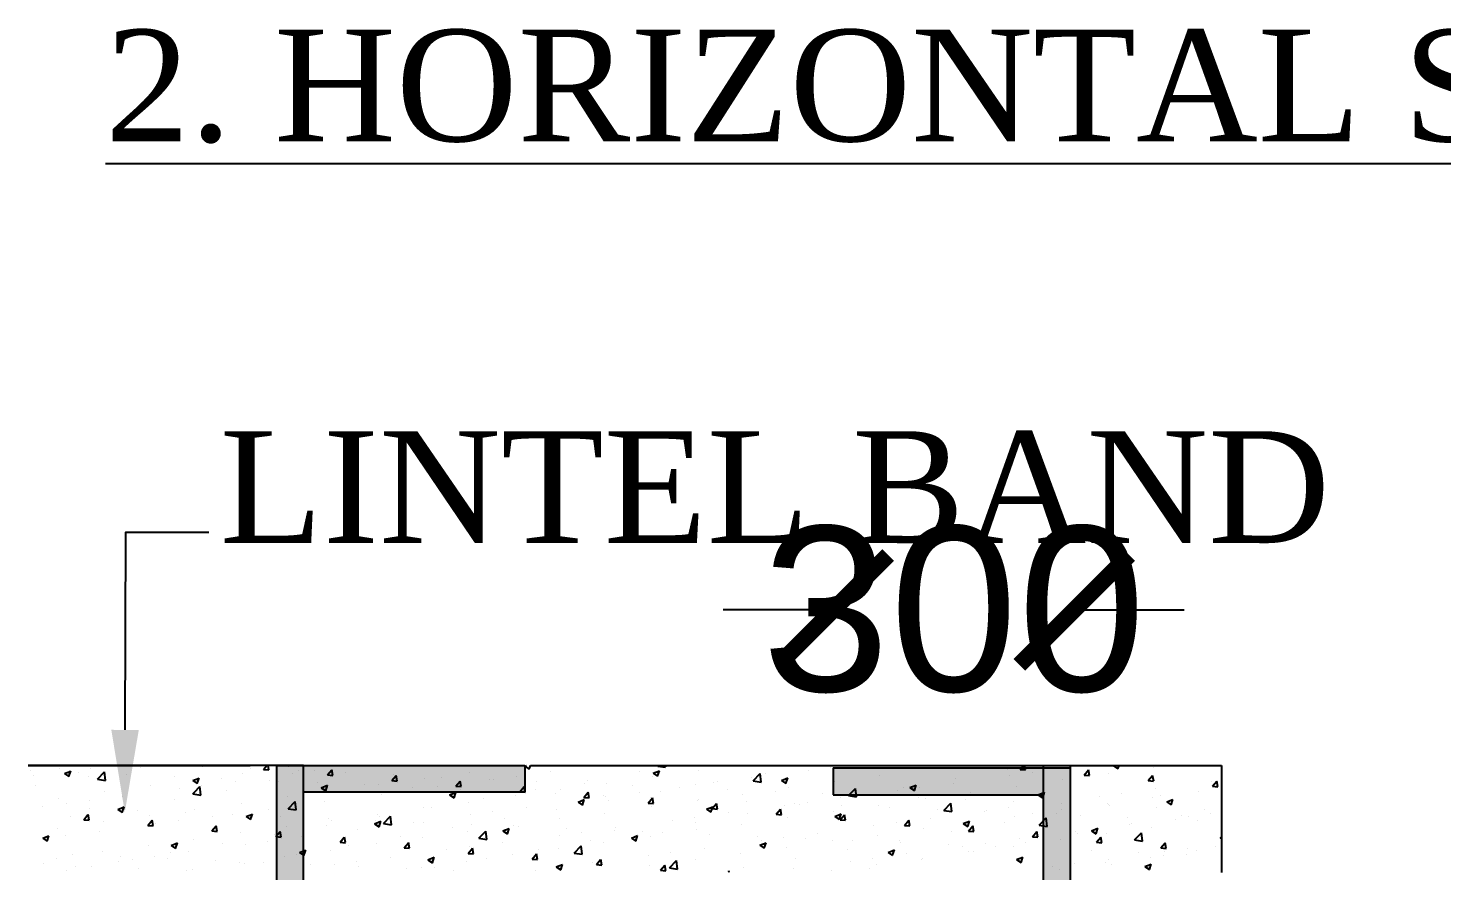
# Model space of a CAD drawing. Header units: metres. Extents: x 33037 to 86814, y -4407 to 25.
# Drawn here: x 86745.588 to 86749.509, y -4159.592 to -4157.255 of the extents above; entities that cross this region are included whole.
import ezdxf

# ---------------------------------------------------------------- set-up
doc = ezdxf.new("R2010")
doc.units = ezdxf.units.M
doc.header["$MEASUREMENT"] = 0
doc.styles.add('PRS', font='pala.ttf')
doc.styles.add('STYLE1', font='arial.ttf')

# ---------------------------------------------------------------- blocks, each defined once
blk = doc.blocks.new('_ArchTick')
at = {"color": 0, "linetype": 'ByBlock', "const_width": 0.15}
blk.add_lwpolyline([(-0.5, -0.5), (0.5, 0.5)], dxfattribs=at)

msp = doc.modelspace()

# ---------------------------------------------------------------- hatches: boundary and pattern name
at = {"linetype": 'Continuous'}
h = msp.add_hatch(color=256, dxfattribs=at)
h.paths.add_polyline_path([(86746.35192, -4159.37379), (86746.96593, -4159.37379), (86746.96593, -4159.29943), (86746.27755, -4159.29943), (86746.27755, -4163.26422), (86745.66239, -4163.26422), (86745.66239, -4163.33858), (86746.35192, -4163.33858)])
h.paths.add_polyline_path([(86748.47814, -4159.30644), (86747.82123, -4159.30644), (86747.82123, -4159.3808), (86748.40378, -4159.3808), (86748.40378, -4163.33858), (86748.97271, -4163.33858), (86748.97271, -4163.26422), (86748.47814, -4163.26422)])

# ---------------------------------------------------------------- linework, layer by layer
at = {"color": 70}
for p, q in [((86747.821, -4158.8684), (86747.5162, -4158.8684)), ((86748.49014, -4158.8684), (86748.79494, -4158.8684))]:
    msp.add_line(p, q, dxfattribs=at)
at = {"linetype": 'Continuous'}
for p, q in [((86746.20319, -4159.29943), (86745.58803, -4159.29943)), ((86745.58803, -4159.29943), (86746.20319, -4159.29943)), ((86745.59541, -4159.31475), (86745.59541, -4159.31475)), ((86746.35192, -4159.29943), (86745.60604, -4159.29943)), ((86745.67506, -4159.30937), (86745.67506, -4159.30937)), ((86745.68835, -4159.32178), (86745.7057, -4159.31512)), ((86745.68835, -4159.32178), (86745.70068, -4159.3301)), ((86745.70075, -4159.33005), (86745.70578, -4159.31507)), ((86745.72773, -4159.32034), (86745.72773, -4159.32034)), ((86745.76007, -4159.30723), (86745.76007, -4159.30723)), ((86745.77994, -4159.3376), (86745.79925, -4159.31748)), ((86745.80206, -4159.34099), (86745.79933, -4159.31745)), ((86745.89842, -4159.30628), (86745.89842, -4159.30628)), ((86746.07242, -4159.30382), (86746.07242, -4159.30382)), ((86746.18199, -4159.3214), (86746.18199, -4159.3214)), ((86746.20474, -4159.30941), (86746.20474, -4159.30941)), ((86746.2407, -4159.31057), (86746.25005, -4159.29943)), ((86746.2407, -4159.31057), (86746.25552, -4159.31186)), ((86746.25559, -4159.31181), (86746.2533, -4159.29943)), ((86746.27755, -4163.26422), (86746.27755, -4159.29943)), ((86746.27755, -4163.26422), (86746.27755, -4159.29943)), ((86746.27755, -4159.29943), (86746.96593, -4159.29943)), ((86746.27755, -4159.29943), (86746.96593, -4159.29943)), ((86746.30925, -4159.30395), (86746.30925, -4159.30395)), ((86746.3198, -4159.32272), (86746.3198, -4159.32272)), ((86746.33706, -4159.315), (86746.33706, -4159.315)), ((86746.35192, -4163.33858), (86746.35192, -4159.29943)), ((86746.38185, -4159.31455), (86746.38185, -4159.31455)), ((86746.41849, -4159.32612), (86746.43044, -4159.31188)), ((86746.42675, -4159.31859), (86746.42675, -4159.31859)), ((86746.43338, -4159.32737), (86746.43051, -4159.31183)), ((86746.46938, -4159.32059), (86746.46938, -4159.32059)), ((86746.47573, -4159.30219), (86746.47573, -4159.30219)), ((86746.81265, -4159.31869), (86746.81265, -4159.31869)), ((86746.94139, -4159.3001), (86746.94139, -4159.3001)), ((86746.96527, -4159.30139), (86746.97039, -4159.29943)), ((86746.96527, -4159.30139), (86746.9776, -4159.30971)), ((86746.96593, -4159.29943), (86746.96593, -4159.37379)), ((86746.97768, -4159.30966), (86746.98111, -4159.29943)), ((86746.98111, -4159.29943), (86748.47814, -4159.29943)), ((86747.03546, -4159.31767), (86747.03546, -4159.31767)), ((86747.28384, -4159.3176), (86747.28384, -4159.3176)), ((86747.32149, -4159.32124), (86747.33885, -4159.31458)), ((86747.32149, -4159.32124), (86747.33382, -4159.32956)), ((86747.3339, -4159.32951), (86747.33892, -4159.31453)), ((86747.3343, -4159.30128), (86747.33608, -4159.29943)), ((86747.3343, -4159.30128), (86747.35634, -4159.3047)), ((86747.35642, -4159.30468), (86747.35581, -4159.29943)), ((86747.44684, -4159.31326), (86747.44684, -4159.31326)), ((86747.59883, -4159.34231), (86747.61814, -4159.32219)), ((86747.62095, -4159.3457), (86747.61822, -4159.32216)), ((86747.63234, -4159.3224), (86747.63234, -4159.3224)), ((86747.75173, -4159.31255), (86747.75173, -4159.31255)), ((86747.81379, -4159.30438), (86747.81379, -4159.30438)), ((86747.82123, -4159.30644), (86747.82123, -4159.3808)), ((86747.82123, -4159.30644), (86748.47814, -4159.30644)), ((86748.07897, -4159.30942), (86748.07897, -4159.30942)), ((86748.30522, -4159.30989), (86748.30522, -4159.30989)), ((86748.33975, -4159.31077), (86748.34927, -4159.29943)), ((86748.33975, -4159.31077), (86748.35456, -4159.31207)), ((86748.35464, -4159.31202), (86748.35231, -4159.29943)), ((86748.37352, -4159.31987), (86748.37352, -4159.31987)), ((86748.40378, -4159.29943), (86748.40378, -4163.33858)), ((86748.40378, -4159.29943), (86748.89835, -4159.29943)), ((86748.46739, -4159.30751), (86748.46739, -4159.30751)), ((86748.47814, -4159.29943), (86748.47814, -4163.26422)), ((86748.47814, -4159.30644), (86748.47814, -4163.26422)), ((86748.51753, -4159.32633), (86748.52948, -4159.31209)), ((86748.53242, -4159.32758), (86748.52956, -4159.31204)), ((86748.58443, -4159.32257), (86748.58443, -4159.32257)), ((86748.59842, -4159.30085), (86748.60213, -4159.29943)), ((86748.59842, -4159.30085), (86748.61075, -4159.30917)), ((86748.61082, -4159.30912), (86748.61408, -4159.29943)), ((86748.70963, -4159.3067), (86748.70963, -4159.3067)), ((86748.89835, -4159.29943), (86748.89835, -4159.59687)), ((86745.60353, -4159.32784), (86745.60353, -4159.32784)), ((86745.60932, -4159.35591), (86745.60932, -4159.35591)), ((86745.75387, -4159.33109), (86745.75387, -4159.33109)), ((86745.77994, -4159.3376), (86745.80199, -4159.34102)), ((86745.86005, -4159.32593), (86745.86005, -4159.32593)), ((86745.92805, -4159.35585), (86745.92805, -4159.35585)), ((86745.99237, -4159.33152), (86745.99237, -4159.33152)), ((86746.04457, -4159.34164), (86746.06192, -4159.33497)), ((86746.04457, -4159.34164), (86746.0569, -4159.34995)), ((86746.04913, -4159.37379), (86746.06379, -4159.35851)), ((86746.05325, -4159.33998), (86746.05325, -4159.33998)), ((86746.05697, -4159.3499), (86746.062, -4159.33492)), ((86746.06564, -4159.37379), (86746.06386, -4159.35848)), ((86746.06938, -4159.35568), (86746.06938, -4159.35568)), ((86746.12469, -4159.33711), (86746.12469, -4159.33711)), ((86746.16326, -4159.34332), (86746.16326, -4159.34332)), ((86746.257, -4159.3427), (86746.257, -4159.3427)), ((86746.2822, -4159.3434), (86746.2822, -4159.3434)), ((86746.38932, -4159.34829), (86746.38932, -4159.34829)), ((86746.40079, -4159.36149), (86746.41814, -4159.35482)), ((86746.40079, -4159.36149), (86746.41312, -4159.3698)), ((86746.41319, -4159.36975), (86746.41822, -4159.35477)), ((86746.41849, -4159.32612), (86746.4333, -4159.32742)), ((86746.52164, -4159.35388), (86746.52164, -4159.35388)), ((86746.56018, -4159.35201), (86746.56018, -4159.35201)), ((86746.59627, -4159.34168), (86746.60822, -4159.32743)), ((86746.59627, -4159.34168), (86746.61109, -4159.34297)), ((86746.60169, -4159.32618), (86746.60169, -4159.32618)), ((86746.61116, -4159.34292), (86746.6083, -4159.32738)), ((86746.65396, -4159.35948), (86746.65396, -4159.35948)), ((86746.68745, -4159.33456), (86746.68745, -4159.33456)), ((86746.72299, -4159.35881), (86746.72299, -4159.35881)), ((86746.73401, -4159.33177), (86746.73401, -4159.33177)), ((86746.77406, -4159.35723), (86746.78601, -4159.34299)), ((86746.77406, -4159.35723), (86746.78888, -4159.35853)), ((86746.78895, -4159.35848), (86746.78608, -4159.34294)), ((86746.86633, -4159.33736), (86746.86633, -4159.33736)), ((86746.87953, -4159.3382), (86746.87953, -4159.3382)), ((86746.94159, -4159.33003), (86746.94159, -4159.33003)), ((86746.95185, -4159.37278), (86746.9638, -4159.35854)), ((86746.96674, -4159.37403), (86746.96387, -4159.35849)), ((86746.99865, -4159.34295), (86746.99865, -4159.34295)), ((86747.13097, -4159.34854), (86747.13097, -4159.34854)), ((86747.13928, -4159.34242), (86747.13928, -4159.34242)), ((86747.19084, -4159.3493), (86747.19084, -4159.3493)), ((86747.26329, -4159.35413), (86747.26329, -4159.35413)), ((86747.31958, -4159.33071), (86747.31958, -4159.33071)), ((86747.3956, -4159.35972), (86747.3956, -4159.35972)), ((86747.43927, -4159.35369), (86747.43927, -4159.35369)), ((86747.48778, -4159.34721), (86747.48778, -4159.34721)), ((86747.50132, -4159.34552), (86747.50132, -4159.34552)), ((86747.59519, -4159.33316), (86747.59519, -4159.33316)), ((86747.59883, -4159.34231), (86747.62088, -4159.34573)), ((86747.67771, -4159.34109), (86747.69507, -4159.33443)), ((86747.67771, -4159.34109), (86747.69004, -4159.34941)), ((86747.69012, -4159.34936), (86747.69514, -4159.33438)), ((86747.69777, -4159.36132), (86747.69777, -4159.36132)), ((86747.82503, -4159.34387), (86747.82503, -4159.34387)), ((86747.86337, -4159.38334), (86747.88268, -4159.36322)), ((86747.88549, -4159.38673), (86747.88275, -4159.36319)), ((86747.95023, -4159.328), (86747.95023, -4159.328)), ((86748.01611, -4159.35952), (86748.01611, -4159.35952)), ((86748.03393, -4159.36095), (86748.05129, -4159.35428)), ((86748.03393, -4159.36095), (86748.04626, -4159.36926)), ((86748.04634, -4159.36921), (86748.05136, -4159.35424)), ((86748.06105, -4159.36101), (86748.06105, -4159.36101)), ((86748.15492, -4159.34865), (86748.15492, -4159.34865)), ((86748.16066, -4159.3347), (86748.16066, -4159.3347)), ((86748.31147, -4159.32804), (86748.31147, -4159.32804)), ((86748.32843, -4159.35861), (86748.32843, -4159.35861)), ((86748.45717, -4159.34003), (86748.45717, -4159.34003)), ((86748.51753, -4159.32633), (86748.53235, -4159.32762)), ((86748.69532, -4159.34188), (86748.70727, -4159.32764)), ((86748.69532, -4159.34188), (86748.71014, -4159.34318)), ((86748.71021, -4159.34313), (86748.70734, -4159.32759)), ((86748.8712, -4159.34353), (86748.8712, -4159.34353)), ((86748.87311, -4159.35744), (86748.88506, -4159.3432)), ((86748.87311, -4159.35744), (86748.88792, -4159.35873)), ((86748.8732, -4159.35853), (86748.8732, -4159.35853)), ((86748.888, -4159.35868), (86748.88513, -4159.34315)), ((86745.67204, -4159.39189), (86745.67204, -4159.39189)), ((86745.75692, -4159.39682), (86745.75692, -4159.39682)), ((86745.80078, -4159.3733), (86745.80078, -4159.3733)), ((86745.85079, -4159.38446), (86745.85079, -4159.38446)), ((86745.99309, -4159.39302), (86745.99309, -4159.39302)), ((86746.00733, -4159.36385), (86746.00733, -4159.36385)), ((86746.04448, -4159.37863), (86746.04913, -4159.37379)), ((86746.04448, -4159.37863), (86746.06652, -4159.38205)), ((86746.0666, -4159.38202), (86746.06564, -4159.37379)), ((86746.13764, -4159.36821), (86746.13764, -4159.36821)), ((86746.30624, -4159.38646), (86746.30624, -4159.38646)), ((86746.30902, -4159.41966), (86746.32832, -4159.39954)), ((86746.33114, -4159.42305), (86746.3284, -4159.39951)), ((86746.35192, -4163.33858), (86746.35192, -4159.37379)), ((86746.96593, -4159.37379), (86746.35192, -4159.37379)), ((86746.41052, -4159.39995), (86746.41052, -4159.39995)), ((86746.43144, -4159.37059), (86746.43144, -4159.37059)), ((86746.56706, -4159.37934), (86746.56706, -4159.37934)), ((86746.62912, -4159.37117), (86746.62912, -4159.37117)), ((86746.75701, -4159.38134), (86746.77436, -4159.37468)), ((86746.75701, -4159.38134), (86746.76934, -4159.38965)), ((86746.76941, -4159.3896), (86746.77444, -4159.37463)), ((86746.78628, -4159.36507), (86746.78628, -4159.36507)), ((86746.80963, -4159.4012), (86746.80963, -4159.4012)), ((86746.85018, -4159.39204), (86746.85018, -4159.39204)), ((86746.91859, -4159.37066), (86746.91859, -4159.37066)), ((86746.93837, -4159.38262), (86746.93837, -4159.38262)), ((86746.95185, -4159.37278), (86746.96666, -4159.37408)), ((86746.99473, -4159.36723), (86746.99473, -4159.36723)), ((86747.05091, -4159.37625), (86747.05091, -4159.37625)), ((86747.06564, -4159.36516), (86747.06564, -4159.36516)), ((86747.11323, -4159.40119), (86747.13058, -4159.39453)), ((86747.11323, -4159.40119), (86747.12556, -4159.40951)), ((86747.12563, -4159.40946), (86747.13066, -4159.39448)), ((86747.1268, -4159.39483), (86747.1268, -4159.39483)), ((86747.12963, -4159.38834), (86747.14158, -4159.3741)), ((86747.12963, -4159.38834), (86747.14445, -4159.38963)), ((86747.14452, -4159.38959), (86747.14166, -4159.37405)), ((86747.18323, -4159.38184), (86747.18323, -4159.38184)), ((86747.18885, -4159.38666), (86747.18885, -4159.38666)), ((86747.19868, -4159.39684), (86747.19868, -4159.39684)), ((86747.28272, -4159.3743), (86747.28272, -4159.3743)), ((86747.30742, -4159.40389), (86747.31937, -4159.38965)), ((86747.31555, -4159.38743), (86747.31555, -4159.38743)), ((86747.32231, -4159.40514), (86747.31944, -4159.3896)), ((86747.34323, -4159.37203), (86747.34323, -4159.37203)), ((86747.44383, -4159.39577), (86747.44383, -4159.39577)), ((86747.44787, -4159.39302), (86747.44787, -4159.39302)), ((86747.52792, -4159.36531), (86747.52792, -4159.36531)), ((86747.56903, -4159.37991), (86747.56903, -4159.37991)), ((86747.58018, -4159.39861), (86747.58018, -4159.39861)), ((86747.66024, -4159.37091), (86747.66024, -4159.37091)), ((86747.74858, -4159.40215), (86747.74858, -4159.40215)), ((86747.79256, -4159.3765), (86747.79256, -4159.3765)), ((86747.82123, -4159.3808), (86748.39015, -4159.3808)), ((86747.82123, -4159.3808), (86748.40378, -4159.3808)), ((86747.84246, -4159.38979), (86747.84246, -4159.38979)), ((86747.86337, -4159.38334), (86747.88541, -4159.38676)), ((86747.87156, -4159.38433), (86747.87156, -4159.38433)), ((86747.92488, -4159.38209), (86747.92488, -4159.38209)), ((86747.999, -4159.36918), (86747.999, -4159.36918)), ((86748.05719, -4159.38768), (86748.05719, -4159.38768)), ((86748.07596, -4159.39193), (86748.07596, -4159.39193)), ((86748.18951, -4159.39327), (86748.18951, -4159.39327)), ((86748.20322, -4159.37448), (86748.20322, -4159.37448)), ((86748.32183, -4159.39886), (86748.32183, -4159.39886)), ((86748.39015, -4159.3808), (86748.40751, -4159.37413)), ((86748.39015, -4159.3808), (86748.40248, -4159.38911)), ((86748.40256, -4159.38907), (86748.40758, -4159.37409)), ((86748.40378, -4159.3808), (86748.40378, -4163.33858)), ((86748.55873, -4159.38467), (86748.55873, -4159.38467)), ((86748.62078, -4159.3765), (86748.62078, -4159.3765)), ((86748.70662, -4159.38922), (86748.70662, -4159.38922)), ((86748.71466, -4159.36414), (86748.71466, -4159.36414)), ((86748.72865, -4159.38335), (86748.72865, -4159.38335)), ((86748.74637, -4159.40065), (86748.76373, -4159.39399)), ((86748.74637, -4159.40065), (86748.7587, -4159.40896)), ((86748.75878, -4159.40892), (86748.7638, -4159.39394)), ((86748.83536, -4159.37063), (86748.83536, -4159.37063)), ((86745.62615, -4159.41304), (86745.62615, -4159.41304)), ((86745.69486, -4159.40499), (86745.69486, -4159.40499)), ((86745.74173, -4159.45035), (86745.75368, -4159.43611)), ((86745.75662, -4159.45159), (86745.75376, -4159.43606)), ((86745.75847, -4159.41863), (86745.75847, -4159.41863)), ((86745.8363, -4159.42158), (86745.85366, -4159.41492)), ((86745.8363, -4159.42158), (86745.84863, -4159.4299)), ((86745.84853, -4159.41784), (86745.84853, -4159.41784)), ((86745.84871, -4159.42985), (86745.85373, -4159.41487)), ((86745.89079, -4159.42422), (86745.89079, -4159.42422)), ((86745.92504, -4159.43837), (86745.92504, -4159.43837)), ((86746.02311, -4159.42981), (86746.02311, -4159.42981)), ((86746.05024, -4159.4225), (86746.05024, -4159.4225)), ((86746.09805, -4159.44109), (86746.09805, -4159.44109)), ((86746.15543, -4159.4354), (86746.15543, -4159.4354)), ((86746.17898, -4159.40391), (86746.17898, -4159.40391)), ((86746.19252, -4159.44143), (86746.20988, -4159.43477)), ((86746.19252, -4159.44143), (86746.20485, -4159.44975)), ((86746.20493, -4159.4497), (86746.20995, -4159.43472)), ((86746.2546, -4159.42048), (86746.2546, -4159.42048)), ((86746.28774, -4159.44099), (86746.28774, -4159.44099)), ((86746.30902, -4159.41966), (86746.33106, -4159.42308)), ((86746.31665, -4159.41231), (86746.31665, -4159.41231)), ((86746.55717, -4159.43452), (86746.55717, -4159.43452)), ((86746.56107, -4159.44167), (86746.56107, -4159.44167)), ((86746.57355, -4159.46068), (86746.59286, -4159.44056)), ((86746.59567, -4159.46407), (86746.59293, -4159.44053)), ((86746.68443, -4159.41707), (86746.68443, -4159.41707)), ((86746.70562, -4159.41685), (86746.70562, -4159.41685)), ((86746.81433, -4159.43597), (86746.81433, -4159.43597)), ((86746.87638, -4159.4278), (86746.87638, -4159.4278)), ((86746.97025, -4159.41544), (86746.97025, -4159.41544)), ((86747.05412, -4159.42165), (86747.05412, -4159.42165)), ((86747.18782, -4159.43181), (86747.18782, -4159.43181)), ((86747.30742, -4159.40389), (86747.32223, -4159.40519)), ((86747.31656, -4159.41323), (86747.31656, -4159.41323)), ((86747.46945, -4159.42104), (86747.4868, -4159.41438)), ((86747.46945, -4159.42104), (86747.48178, -4159.42936)), ((86747.48185, -4159.42931), (86747.48688, -4159.41433)), ((86747.48521, -4159.41945), (86747.49716, -4159.40521)), ((86747.48521, -4159.41945), (86747.50002, -4159.42074)), ((86747.5001, -4159.42069), (86747.49723, -4159.40516)), ((86747.52999, -4159.43093), (86747.52999, -4159.43093)), ((86747.58245, -4159.43396), (86747.58245, -4159.43396)), ((86747.66299, -4159.435), (86747.67494, -4159.42076)), ((86747.66299, -4159.435), (86747.67781, -4159.4363)), ((86747.67788, -4159.43625), (86747.67502, -4159.42071)), ((86747.68653, -4159.41032), (86747.68653, -4159.41032)), ((86747.7125, -4159.4042), (86747.7125, -4159.4042)), ((86747.727, -4159.40914), (86747.727, -4159.40914)), ((86747.82202, -4159.42638), (86747.82202, -4159.42638)), ((86747.82567, -4159.44089), (86747.84302, -4159.43423)), ((86747.82567, -4159.44089), (86747.838, -4159.44921)), ((86747.83807, -4159.44916), (86747.8431, -4159.43418)), ((86747.84078, -4159.45056), (86747.85273, -4159.43631)), ((86747.84482, -4159.40979), (86747.84482, -4159.40979)), ((86747.85567, -4159.4518), (86747.8528, -4159.43627)), ((86747.94722, -4159.41051), (86747.94722, -4159.41051)), ((86747.97714, -4159.41538), (86747.97714, -4159.41538)), ((86748.10946, -4159.42097), (86748.10946, -4159.42097)), ((86748.12791, -4159.42437), (86748.14721, -4159.40424)), ((86748.12791, -4159.42437), (86748.14995, -4159.42778)), ((86748.15003, -4159.42776), (86748.14729, -4159.40422)), ((86748.24177, -4159.42656), (86748.24177, -4159.42656)), ((86748.24626, -4159.4258), (86748.24626, -4159.4258)), ((86748.30831, -4159.41763), (86748.30831, -4159.41763)), ((86748.32541, -4159.44112), (86748.32541, -4159.44112)), ((86748.37409, -4159.43215), (86748.37409, -4159.43215)), ((86748.40219, -4159.40528), (86748.40219, -4159.40528)), ((86748.43954, -4159.43297), (86748.43954, -4159.43297)), ((86748.45415, -4159.40445), (86748.45415, -4159.40445)), ((86748.45415, -4159.42254), (86748.45415, -4159.42254)), ((86748.50641, -4159.43774), (86748.50641, -4159.43774)), ((86748.58142, -4159.40509), (86748.58142, -4159.40509)), ((86748.58409, -4159.40816), (86748.58409, -4159.40816)), ((86748.58647, -4159.41004), (86748.58647, -4159.41004)), ((86748.71878, -4159.41563), (86748.71878, -4159.41563)), ((86748.78804, -4159.43777), (86748.78804, -4159.43777)), ((86748.80599, -4159.44129), (86748.80599, -4159.44129)), ((86748.8511, -4159.42122), (86748.8511, -4159.42122)), ((86748.86804, -4159.43312), (86748.86804, -4159.43312)), ((86745.66903, -4159.4744), (86745.66903, -4159.4744)), ((86745.70398, -4159.44265), (86745.70398, -4159.44265)), ((86745.74173, -4159.45035), (86745.75655, -4159.45164)), ((86745.79777, -4159.45582), (86745.79777, -4159.45582)), ((86745.91952, -4159.4659), (86745.93147, -4159.45166)), ((86745.91952, -4159.4659), (86745.93433, -4159.4672)), ((86745.93441, -4159.46715), (86745.93154, -4159.45161)), ((86745.94213, -4159.46162), (86745.94213, -4159.46162)), ((86746.00418, -4159.45345), (86746.00418, -4159.45345)), ((86746.09731, -4159.48146), (86746.10925, -4159.46722)), ((86746.11219, -4159.4827), (86746.10933, -4159.46717)), ((86746.30323, -4159.46898), (86746.30323, -4159.46898)), ((86746.41652, -4159.46648), (86746.41652, -4159.46648)), ((86746.42006, -4159.44658), (86746.42006, -4159.44658)), ((86746.42843, -4159.45311), (86746.42843, -4159.45311)), ((86746.50186, -4159.4771), (86746.50186, -4159.4771)), ((86746.54874, -4159.46128), (86746.5661, -4159.45462)), ((86746.54874, -4159.46128), (86746.56107, -4159.4696)), ((86746.55238, -4159.45217), (86746.55238, -4159.45217)), ((86746.56115, -4159.46955), (86746.56617, -4159.45457)), ((86746.56391, -4159.46893), (86746.56391, -4159.46893)), ((86746.57355, -4159.46068), (86746.5956, -4159.4641)), ((86746.65779, -4159.45657), (86746.65779, -4159.45657)), ((86746.6847, -4159.45777), (86746.6847, -4159.45777)), ((86746.76502, -4159.47128), (86746.76502, -4159.47128)), ((86746.81702, -4159.46336), (86746.81702, -4159.46336)), ((86746.90496, -4159.48113), (86746.92232, -4159.47447)), ((86746.90496, -4159.48113), (86746.91729, -4159.48945)), ((86746.90957, -4159.44647), (86746.90957, -4159.44647)), ((86746.91737, -4159.4894), (86746.92239, -4159.47442)), ((86746.93536, -4159.46513), (86746.93536, -4159.46513)), ((86746.94933, -4159.46895), (86746.94933, -4159.46895)), ((86747.06262, -4159.44768), (86747.06262, -4159.44768)), ((86747.08165, -4159.47454), (86747.08165, -4159.47454)), ((86747.21397, -4159.48013), (86747.21397, -4159.48013)), ((86747.21752, -4159.47206), (86747.21752, -4159.47206)), ((86747.37406, -4159.45145), (86747.37406, -4159.45145)), ((86747.43611, -4159.44328), (86747.43611, -4159.44328)), ((86747.43789, -4159.45877), (86747.43789, -4159.45877)), ((86747.44081, -4159.47829), (86747.44081, -4159.47829)), ((86747.56601, -4159.46242), (86747.56601, -4159.46242)), ((86747.69475, -4159.44384), (86747.69475, -4159.44384)), ((86747.84078, -4159.45056), (86747.85559, -4159.45185)), ((86747.93379, -4159.46694), (86747.93379, -4159.46694)), ((86747.99584, -4159.45877), (86747.99584, -4159.45877)), ((86748.01857, -4159.46611), (86748.03052, -4159.45187)), ((86748.01857, -4159.46611), (86748.03338, -4159.46741)), ((86748.03346, -4159.46736), (86748.03059, -4159.45182)), ((86748.07295, -4159.47444), (86748.07295, -4159.47444)), ((86748.08972, -4159.44641), (86748.08972, -4159.44641)), ((86748.18189, -4159.46074), (86748.19924, -4159.45408)), ((86748.18189, -4159.46074), (86748.19422, -4159.46906)), ((86748.19429, -4159.46901), (86748.19932, -4159.45403)), ((86748.19635, -4159.48166), (86748.2083, -4159.46742)), ((86748.20021, -4159.45699), (86748.20021, -4159.45699)), ((86748.21124, -4159.48291), (86748.20838, -4159.46737)), ((86748.29498, -4159.45779), (86748.29498, -4159.45779)), ((86748.39244, -4159.46539), (86748.41175, -4159.44527)), ((86748.39244, -4159.46539), (86748.41449, -4159.46881)), ((86748.41456, -4159.46878), (86748.41182, -4159.44524)), ((86748.53811, -4159.48059), (86748.55546, -4159.47393)), ((86748.53811, -4159.48059), (86748.55044, -4159.48891)), ((86748.55051, -4159.48886), (86748.55554, -4159.47388)), ((86748.55557, -4159.47426), (86748.55557, -4159.47426)), ((86748.63873, -4159.44334), (86748.63873, -4159.44334)), ((86748.64348, -4159.46258), (86748.64348, -4159.46258)), ((86748.64945, -4159.4619), (86748.64945, -4159.4619)), ((86748.7036, -4159.47173), (86748.7036, -4159.47173)), ((86748.77105, -4159.44893), (86748.77105, -4159.44893)), ((86748.83234, -4159.45315), (86748.83234, -4159.45315)), ((86745.62804, -4159.50153), (86745.64539, -4159.49486)), ((86745.62804, -4159.50153), (86745.64037, -4159.50984)), ((86745.62966, -4159.50275), (86745.62966, -4159.50275)), ((86745.64044, -4159.50979), (86745.64547, -4159.49481)), ((86745.69171, -4159.49458), (86745.69171, -4159.49458)), ((86745.78558, -4159.48222), (86745.78558, -4159.48222)), ((86745.98426, -4159.52138), (86746.00161, -4159.51472)), ((86745.99666, -4159.52964), (86746.00169, -4159.51467)), ((86746.04722, -4159.50501), (86746.04722, -4159.50501)), ((86746.09731, -4159.48146), (86746.11212, -4159.48275)), ((86746.12741, -4159.51611), (86746.12741, -4159.51611)), ((86746.17596, -4159.48643), (86746.17596, -4159.48643)), ((86746.18939, -4159.51824), (86746.18939, -4159.51824)), ((86746.25144, -4159.51007), (86746.25144, -4159.51007)), ((86746.27196, -4159.49129), (86746.27196, -4159.49129)), ((86746.27509, -4159.49701), (86746.28704, -4159.48277)), ((86746.27509, -4159.49701), (86746.28991, -4159.49831)), ((86746.28998, -4159.49826), (86746.28712, -4159.48272)), ((86746.34532, -4159.49771), (86746.34532, -4159.49771)), ((86746.45288, -4159.51257), (86746.46483, -4159.49832)), ((86746.45288, -4159.51257), (86746.46769, -4159.51386)), ((86746.46777, -4159.51381), (86746.4649, -4159.49828)), ((86746.55415, -4159.51704), (86746.55415, -4159.51704)), ((86746.62046, -4159.49609), (86746.62046, -4159.49609)), ((86746.63067, -4159.52812), (86746.64261, -4159.51388)), ((86746.64555, -4159.52937), (86746.64269, -4159.51383)), ((86746.68142, -4159.49958), (86746.68142, -4159.49958)), ((86746.80662, -4159.48372), (86746.80662, -4159.48372)), ((86746.83809, -4159.50171), (86746.85739, -4159.48159)), ((86746.83809, -4159.50171), (86746.86013, -4159.50513)), ((86746.86021, -4159.5051), (86746.85747, -4159.48156)), ((86746.90505, -4159.5132), (86746.90505, -4159.5132)), ((86747.06159, -4159.49259), (86747.06159, -4159.49259)), ((86747.12364, -4159.48442), (86747.12364, -4159.48442)), ((86747.14879, -4159.5084), (86747.14879, -4159.5084)), ((86747.18481, -4159.51432), (86747.18481, -4159.51432)), ((86747.26118, -4159.50099), (86747.27854, -4159.49432)), ((86747.26118, -4159.50099), (86747.27351, -4159.5093)), ((86747.27359, -4159.50925), (86747.27861, -4159.49427)), ((86747.29334, -4159.48358), (86747.29334, -4159.48358)), ((86747.31355, -4159.49574), (86747.31355, -4159.49574)), ((86747.34629, -4159.48572), (86747.34629, -4159.48572)), ((86747.47861, -4159.49131), (86747.47861, -4159.49131)), ((86747.61093, -4159.4969), (86747.61093, -4159.4969)), ((86747.6174, -4159.52084), (86747.63476, -4159.51417)), ((86747.62132, -4159.50808), (86747.62132, -4159.50808)), ((86747.62981, -4159.5291), (86747.63483, -4159.51413)), ((86747.68337, -4159.49991), (86747.68337, -4159.49991)), ((86747.74324, -4159.50249), (86747.74324, -4159.50249)), ((86747.77725, -4159.48755), (86747.77725, -4159.48755)), ((86747.81901, -4159.5089), (86747.81901, -4159.5089)), ((86747.87556, -4159.50808), (86747.87556, -4159.50808)), ((86747.94421, -4159.49303), (86747.94421, -4159.49303)), ((86748.00588, -4159.50741), (86748.00588, -4159.50741)), ((86748.00788, -4159.51367), (86748.00788, -4159.51367)), ((86748.1402, -4159.51926), (86748.1402, -4159.51926)), ((86748.15043, -4159.4826), (86748.15043, -4159.4826)), ((86748.19635, -4159.48166), (86748.21117, -4159.48296)), ((86748.2431, -4159.5154), (86748.2431, -4159.5154)), ((86748.33698, -4159.50304), (86748.33698, -4159.50304)), ((86748.35438, -4159.51221), (86748.35438, -4159.51221)), ((86748.37414, -4159.49722), (86748.38609, -4159.48298)), ((86748.37414, -4159.49722), (86748.38895, -4159.49851)), ((86748.38903, -4159.49847), (86748.38616, -4159.48293)), ((86748.45114, -4159.50505), (86748.45114, -4159.50505)), ((86748.49352, -4159.48243), (86748.49352, -4159.48243)), ((86748.49893, -4159.4874), (86748.49893, -4159.4874)), ((86748.55193, -4159.51277), (86748.56387, -4159.49853)), ((86748.55193, -4159.51277), (86748.56674, -4159.51407)), ((86748.56681, -4159.51402), (86748.56395, -4159.49848)), ((86748.5784, -4159.4876), (86748.5784, -4159.4876)), ((86748.65698, -4159.50642), (86748.67628, -4159.4863)), ((86748.65698, -4159.50642), (86748.67902, -4159.50984)), ((86748.6791, -4159.50981), (86748.67636, -4159.48627)), ((86748.72971, -4159.52833), (86748.74166, -4159.51409)), ((86748.7446, -4159.52958), (86748.74174, -4159.51404)), ((86748.89433, -4159.50045), (86748.89835, -4159.4989)), ((86748.89433, -4159.50045), (86748.89835, -4159.50315)), ((86748.89671, -4159.51853), (86748.89671, -4159.51853)), ((86745.66602, -4159.55692), (86745.66602, -4159.55692)), ((86745.7102, -4159.54529), (86745.7102, -4159.54529)), ((86745.79476, -4159.53833), (86745.79476, -4159.53833)), ((86745.84252, -4159.55088), (86745.84252, -4159.55088)), ((86745.87692, -4159.55938), (86745.87692, -4159.55938)), ((86745.92202, -4159.52088), (86745.92202, -4159.52088)), ((86745.93897, -4159.55121), (86745.93897, -4159.55121)), ((86745.97484, -4159.55647), (86745.97484, -4159.55647)), ((86745.98285, -4159.54092), (86745.98285, -4159.54092)), ((86745.98426, -4159.52138), (86745.99659, -4159.52969)), ((86746.03285, -4159.53885), (86746.03285, -4159.53885)), ((86746.30021, -4159.55149), (86746.30021, -4159.55149)), ((86746.33135, -4159.54572), (86746.33135, -4159.54572)), ((86746.34048, -4159.54123), (86746.35783, -4159.53457)), ((86746.34048, -4159.54123), (86746.35281, -4159.54954)), ((86746.35288, -4159.5495), (86746.35791, -4159.53452)), ((86746.42541, -4159.53562), (86746.42541, -4159.53562)), ((86746.47591, -4159.5209), (86746.47591, -4159.5209)), ((86746.59258, -4159.55434), (86746.59258, -4159.55434)), ((86746.63067, -4159.52812), (86746.64548, -4159.52942)), ((86746.6967, -4159.56108), (86746.71405, -4159.55442)), ((86746.7091, -4159.56935), (86746.71413, -4159.55437)), ((86746.74912, -4159.53373), (86746.74912, -4159.53373)), ((86746.80845, -4159.54367), (86746.8204, -4159.52943)), ((86746.80845, -4159.54367), (86746.82327, -4159.54497)), ((86746.81117, -4159.52556), (86746.81117, -4159.52556)), ((86746.82334, -4159.54492), (86746.82048, -4159.52938)), ((86746.85968, -4159.55802), (86746.85968, -4159.55802)), ((86746.93234, -4159.54765), (86746.93234, -4159.54765)), ((86746.98624, -4159.55923), (86746.99819, -4159.54499)), ((86746.98624, -4159.55923), (86747.00105, -4159.56053)), ((86747.00113, -4159.56048), (86746.99826, -4159.54494)), ((86747.00423, -4159.53321), (86747.00423, -4159.53321)), ((86747.05961, -4159.53019), (86747.05961, -4159.53019)), ((86747.10262, -4159.54274), (86747.12193, -4159.52262)), ((86747.10262, -4159.54274), (86747.12467, -4159.54616)), ((86747.12474, -4159.54613), (86747.12201, -4159.52259)), ((86747.30885, -4159.54922), (86747.30885, -4159.54922)), ((86747.3709, -4159.54105), (86747.3709, -4159.54105)), ((86747.46478, -4159.52869), (86747.46478, -4159.52869)), ((86747.563, -4159.54493), (86747.563, -4159.54493)), ((86747.6174, -4159.52084), (86747.62973, -4159.52915)), ((86747.69174, -4159.52635), (86747.69174, -4159.52635)), ((86747.71677, -4159.55704), (86747.71677, -4159.55704)), ((86747.86132, -4159.53223), (86747.86132, -4159.53223)), ((86747.93064, -4159.55653), (86747.93064, -4159.55653)), ((86747.97362, -4159.54069), (86747.99098, -4159.53403)), ((86747.97362, -4159.54069), (86747.98595, -4159.549)), ((86747.98603, -4159.54896), (86747.99105, -4159.53398)), ((86748.02451, -4159.54418), (86748.02451, -4159.54418)), ((86748.06993, -4159.55696), (86748.06993, -4159.55696)), ((86748.18105, -4159.52357), (86748.18105, -4159.52357)), ((86748.1972, -4159.53951), (86748.1972, -4159.53951)), ((86748.20982, -4159.53702), (86748.20982, -4159.53702)), ((86748.27252, -4159.52485), (86748.27252, -4159.52485)), ((86748.3224, -4159.52364), (86748.3224, -4159.52364)), ((86748.32984, -4159.56054), (86748.3472, -4159.55388)), ((86748.34225, -4159.56881), (86748.34727, -4159.55383)), ((86748.40483, -4159.53044), (86748.40483, -4159.53044)), ((86748.53715, -4159.53603), (86748.53715, -4159.53603)), ((86748.58424, -4159.55966), (86748.58424, -4159.55966)), ((86748.66947, -4159.54162), (86748.66947, -4159.54162)), ((86748.70059, -4159.55425), (86748.70059, -4159.55425)), ((86748.72971, -4159.52833), (86748.74453, -4159.52962)), ((86748.73815, -4159.54933), (86748.73815, -4159.54933)), ((86748.74078, -4159.53905), (86748.74078, -4159.53905)), ((86748.80179, -4159.54722), (86748.80179, -4159.54722)), ((86748.80284, -4159.53088), (86748.80284, -4159.53088)), ((86748.82933, -4159.53566), (86748.82933, -4159.53566)), ((86748.8827, -4159.52451), (86748.8827, -4159.52451)), ((86745.63015, -4159.57299), (86745.63015, -4159.57299)), ((86745.69375, -4159.59054), (86745.69375, -4159.59054)), ((86745.72038, -4159.57999), (86745.72038, -4159.57999)), ((86745.76247, -4159.57859), (86745.76247, -4159.57859)), ((86745.8383, -4159.56573), (86745.8383, -4159.56573)), ((86745.89478, -4159.58418), (86745.89478, -4159.58418)), ((86746.0271, -4159.58977), (86746.0271, -4159.58977)), ((86746.04421, -4159.58753), (86746.04421, -4159.58753)), ((86746.10716, -4159.56206), (86746.10716, -4159.56206)), ((86746.17295, -4159.56894), (86746.17295, -4159.56894)), ((86746.1868, -4159.57053), (86746.1868, -4159.57053)), ((86746.23948, -4159.56765), (86746.23948, -4159.56765)), ((86746.37179, -4159.57324), (86746.37179, -4159.57324)), ((86746.43665, -4159.57487), (86746.43665, -4159.57487)), ((86746.4987, -4159.5667), (86746.4987, -4159.5667)), ((86746.50411, -4159.57883), (86746.50411, -4159.57883)), ((86746.63643, -4159.58442), (86746.63643, -4159.58442)), ((86746.6784, -4159.5821), (86746.6784, -4159.5821)), ((86746.6967, -4159.56108), (86746.70903, -4159.5694)), ((86746.71513, -4159.58283), (86746.71513, -4159.58283)), ((86746.76875, -4159.59002), (86746.76875, -4159.59002)), ((86746.8036, -4159.56623), (86746.8036, -4159.56623)), ((86746.99638, -4159.59035), (86746.99638, -4159.59035)), ((86747.05292, -4159.58093), (86747.07027, -4159.57427)), ((86747.05292, -4159.58093), (86747.06525, -4159.58925)), ((86747.05843, -4159.58218), (86747.05843, -4159.58218)), ((86747.06532, -4159.5892), (86747.07035, -4159.57422)), ((86747.15231, -4159.56983), (86747.15231, -4159.56983)), ((86747.16402, -4159.57478), (86747.17597, -4159.56054)), ((86747.16402, -4159.57478), (86747.17884, -4159.57608)), ((86747.17891, -4159.57603), (86747.17605, -4159.56049)), ((86747.31054, -4159.57825), (86747.31054, -4159.57825)), ((86747.34181, -4159.59034), (86747.35376, -4159.5761)), ((86747.34181, -4159.59034), (86747.35663, -4159.59163)), ((86747.3567, -4159.59158), (86747.35383, -4159.57605)), ((86747.36716, -4159.58377), (86747.38647, -4159.56364)), ((86747.36716, -4159.58377), (86747.3892, -4159.58718)), ((86747.38928, -4159.58716), (86747.38654, -4159.56362)), ((86747.4378, -4159.5608), (86747.4378, -4159.5608)), ((86747.53259, -4159.59687), (86747.53162, -4159.5916)), ((86747.57221, -4159.58185), (86747.57221, -4159.58185)), ((86747.71204, -4159.58531), (86747.71204, -4159.58531)), ((86747.81599, -4159.59141), (86747.81599, -4159.59141)), ((86747.86858, -4159.5647), (86747.86858, -4159.5647)), ((86747.92072, -4159.58665), (86747.92072, -4159.58665)), ((86747.94119, -4159.57554), (86747.94119, -4159.57554)), ((86748.06527, -4159.56184), (86748.06527, -4159.56184)), ((86748.32984, -4159.56054), (86748.34217, -4159.56886)), ((86748.42832, -4159.58019), (86748.42832, -4159.58019)), ((86748.44812, -4159.58757), (86748.44812, -4159.58757)), ((86748.49037, -4159.57202), (86748.49037, -4159.57202)), ((86748.57539, -4159.57011), (86748.57539, -4159.57011)), ((86748.59359, -4159.57414), (86748.59359, -4159.57414)), ((86748.68606, -4159.58039), (86748.70342, -4159.57373)), ((86748.68606, -4159.58039), (86748.69839, -4159.58871)), ((86748.69847, -4159.58866), (86748.70349, -4159.57368))]:
    msp.add_line(p, q, dxfattribs=at)
msp.add_lwpolyline([(86745.85656, -4159.20103), (86745.85833, -4158.65288), (86746.08899, -4158.65288)], dxfattribs=at)
msp.add_solid([(86745.89466, -4159.20116), (86745.85582, -4159.42963), (86745.81846, -4159.20091)], dxfattribs=at)

# ---------------------------------------------------------------- block references
at = {"color": 70, "xscale": 0.3048, "yscale": 0.3048, "zscale": 0.3048}
msp.add_blockref('_ArchTick', (86747.821, -4158.8684), dxfattribs=at)
at = {"color": 70, "xscale": 0.3048, "yscale": 0.3048, "zscale": 0.3048, "rotation": 180}
msp.add_blockref('_ArchTick', (86748.49014, -4158.8684), dxfattribs=at)

# ---------------------------------------------------------------- texts
at = {"style": 'PRS'}
for s, p in [('%%U2. HORIZONTAL SEISMIC BANDS', (86745.80192, -4157.56867)), ('LINTEL BAND', (86746.1193, -4158.68251))]:
    msp.add_text(s, height=0.3098363, dxfattribs=at).set_placement(p)
at = {"color": 141, "insert": (86748.15557, -4158.8684), "char_height": 0.4572, "attachment_point": 5, "style": 'STYLE1'}
msp.add_mtext('\\A1;300', dxfattribs=at)

doc.saveas('drawing.dxf')
